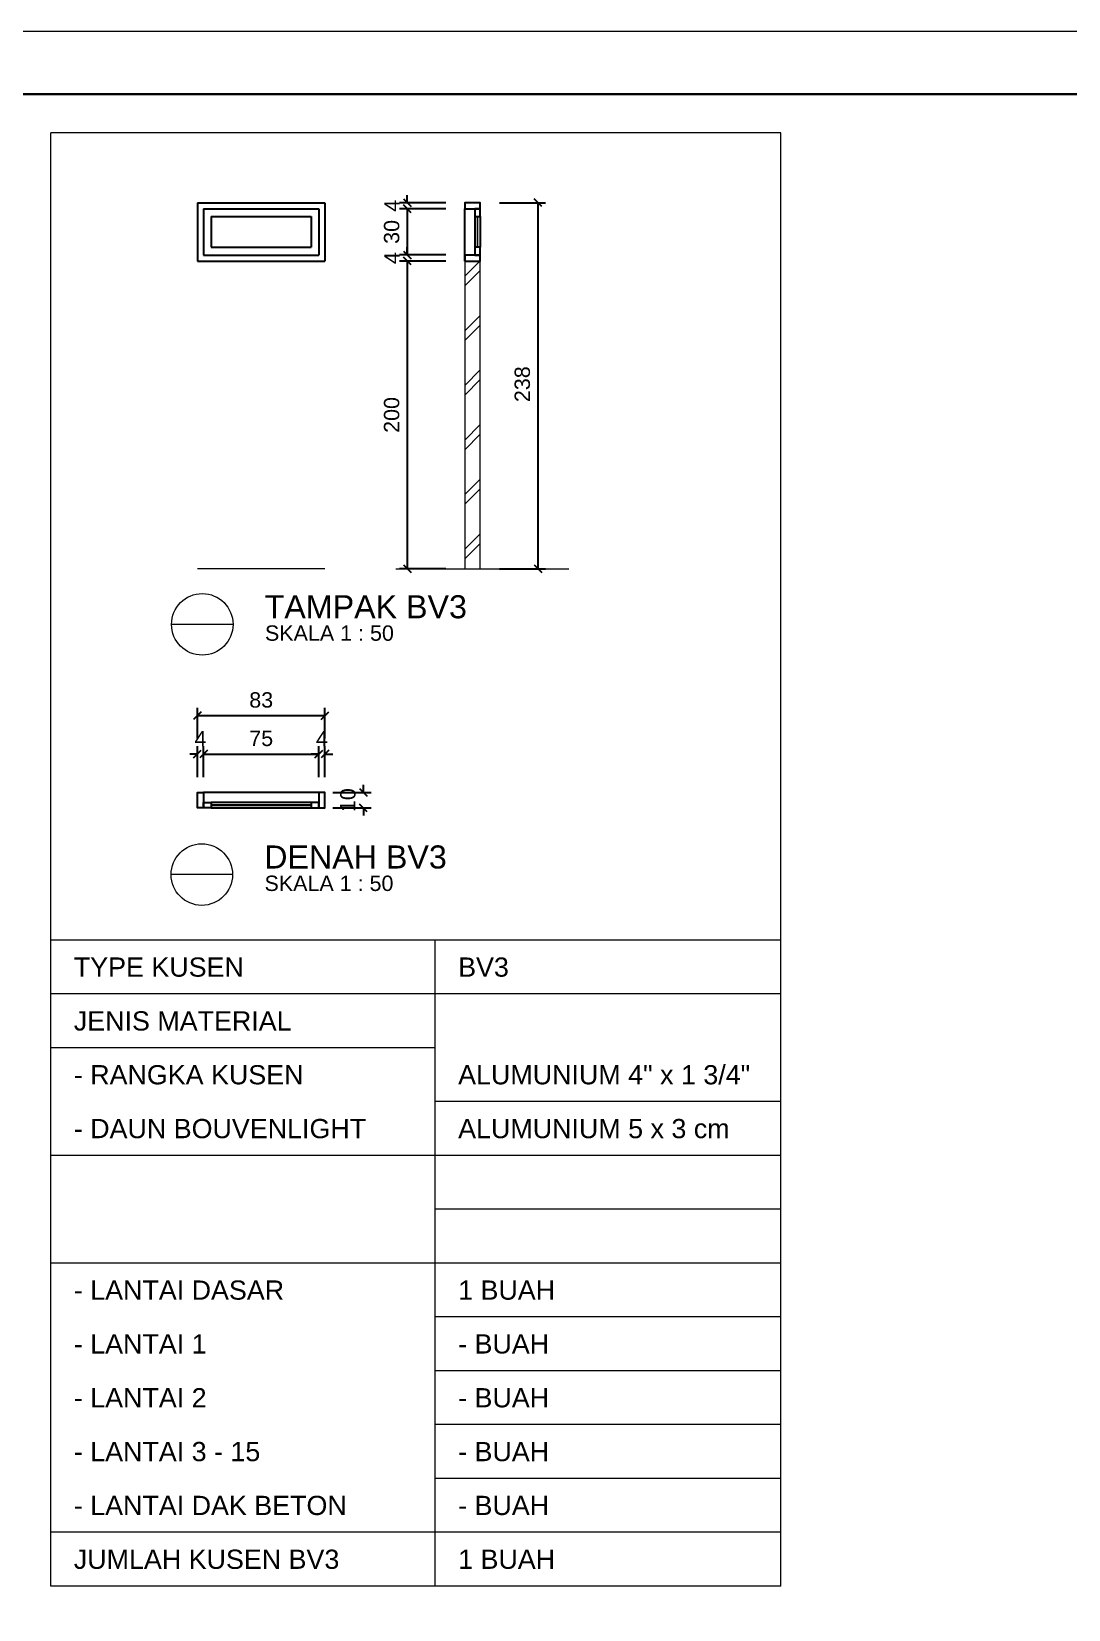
# Model space of a CAD drawing. Header units: millimetres. Extents: x -108 to 351, y -17 to 192.
# Drawn here: x 316.1 to 329.59, y 4.65 to 25.17 of the extents above; entities that cross this region are included whole.
import ezdxf
from ezdxf.enums import TextEntityAlignment as Align

# ---------------------------------------------------------------- set-up
doc = ezdxf.new("R2010")
doc.units = ezdxf.units.MM
doc.layers.get('defpoints').update_dxf_attribs({"color": 1})
for name, color, linetype, lineweight in [('ars', 11, 'Continuous', 0), ('KOP', 7, 'Continuous', 20), ('KOP GARIS', 1, 'Continuous', 30), ('lan', 7, 'Continuous', 15), ('NOT', 7, 'Continuous', 20), ('tem', 5, 'Continuous', 20), ('u', 6, 'Continuous', 20), ('u @ 1', 6, 'Continuous', 20)]:
    doc.layers.add(name, color=color, linetype=linetype, lineweight=lineweight)
doc.layers.add('Kusen', color=30, linetype='Continuous')
doc.styles.get("Standard").update_dxf_attribs({"font": 'arial.ttf'})
doc.dimstyles.new('SK-50', dxfattribs={"dimscale": 0, "dimtxt": 0.2, "dimasz": 0.1, "dimexe": 0.1, "dimexo": 0, "dimgap": 0.1, "dimtad": 1, "dimdec": 0, "dimlfac": 50, "dimzin": 0, "dimdsep": 46, "dimtxsty": 'Standard', "dimblk": 'OBLIQUE', "dimcen": 0.09, "dimclrd": 256, "dimclre": 256, "dimclrt": 256, "dimadec": 0, "dimazin": 0, "dimtfac": 1, "dimtdec": 0, "dimtofl": 0, "dimtmove": 0, "dimatfit": 3, "dimldrblk": 'OBLIQUE', "dimfxl": 0, "dimtolj": 1, "dimtzin": 0, "dimarcsym": 0})

# ---------------------------------------------------------------- blocks, each defined once
blk = doc.blocks.new('KOPA2-TPAK r')
at = {"layer": 'KOP'}
blk.add_lwpolyline([(0, 0), (59.4, 0), (59.4, 42.135), (0, 42.135)], close=True, dxfattribs=at)
at = {"layer": 'KOP GARIS'}
blk.add_lwpolyline([(0.815, 0.815), (58.585, 0.815), (58.585, 41.32), (0.815, 41.32)], close=True, dxfattribs=at)
at = {"layer": 'KOP'}
for p in [(51.864, 6.612), (51.864, 6.212), (51.864, 5.812)]:
    blk.add_attdef('JUDUL', p, '', height=0.25, dxfattribs=at)
for tag, p in [('SKALA', (51.816, 4.913)), ('SKALA', (51.816, 4.602)), ('SKALA', (51.816, 4.312)), ('AR-00', (57.749, 3.195))]:
    blk.add_attdef(tag, text='', height=0.172, dxfattribs=at).set_placement(p, align=Align.MIDDLE_CENTER)
blk = doc.blocks.new('_Oblique')
at = {"color": 0, "linetype": 'ByBlock', "lineweight": -2}
blk.add_line((-0.5, -0.5), (0.5, 0.5), dxfattribs=at)
blk = doc.blocks.new('*D37')
at = {"layer": 'defpoints', "color": 0, "transparency": 16777216}
for p in [(319.842, 15.776), (318.342, 15.476), (319.842, 15.476)]:
    blk.add_point(p, dxfattribs=at)
at = {"layer": 'u', "lineweight": -2, "transparency": 16777216}
for p, q in [((318.342, 15.476), (318.342, 15.876)), ((319.842, 15.476), (319.842, 15.876)), ((318.342, 15.776), (319.842, 15.776))]:
    blk.add_line(p, q, dxfattribs=at)
at = {"layer": 'u', "lineweight": -2, "transparency": 16777216, "xscale": 0.1, "yscale": 0.1, "zscale": 0.1, "rotation": 180}
blk.add_blockref('_Oblique', (318.342, 15.776), dxfattribs=at)
at = {"layer": 'u', "lineweight": -2, "transparency": 16777216, "xscale": 0.1, "yscale": 0.1, "zscale": 0.1}
blk.add_blockref('_Oblique', (319.842, 15.776), dxfattribs=at)
at = {"layer": 'u', "transparency": 16777216, "insert": (319.092, 15.978), "char_height": 0.2, "attachment_point": 5}
blk.add_mtext('\\A1;75', dxfattribs=at)
blk = doc.blocks.new('*D182')
at = {"layer": 'defpoints', "color": 0, "transparency": 16777216}
for p in [(319.922, 15.776), (319.842, 15.476), (319.922, 15.476)]:
    blk.add_point(p, dxfattribs=at)
at = {"layer": 'u', "lineweight": -2, "transparency": 16777216}
for p, q in [((319.842, 15.476), (319.842, 15.876)), ((319.922, 15.476), (319.922, 15.876)), ((319.842, 15.776), (319.742, 15.776)), ((319.922, 15.776), (320.022, 15.776))]:
    blk.add_line(p, q, dxfattribs=at)
at = {"layer": 'u', "lineweight": -2, "transparency": 16777216, "xscale": 0.1, "yscale": 0.1, "zscale": 0.1}
blk.add_blockref('_Oblique', (319.842, 15.776), dxfattribs=at)
at = {"layer": 'u', "lineweight": -2, "transparency": 16777216, "xscale": 0.1, "yscale": 0.1, "zscale": 0.1, "rotation": 180}
blk.add_blockref('_Oblique', (319.922, 15.776), dxfattribs=at)
at = {"layer": 'u', "transparency": 16777216, "insert": (319.882, 15.976), "char_height": 0.2, "attachment_point": 5}
blk.add_mtext('\\A1;4', dxfattribs=at)
blk = doc.blocks.new('*D38')
at = {"layer": 'defpoints', "color": 0, "transparency": 16777216}
for p in [(319.922, 16.276), (318.262, 15.976), (319.922, 15.976)]:
    blk.add_point(p, dxfattribs=at)
at = {"layer": 'u', "lineweight": -2, "transparency": 16777216}
for p, q in [((318.262, 15.976), (318.262, 16.376)), ((318.262, 16.276), (319.922, 16.276)), ((319.922, 15.976), (319.922, 16.376))]:
    blk.add_line(p, q, dxfattribs=at)
at = {"layer": 'u', "lineweight": -2, "transparency": 16777216, "xscale": 0.1, "yscale": 0.1, "zscale": 0.1, "rotation": 180}
blk.add_blockref('_Oblique', (318.262, 16.276), dxfattribs=at)
at = {"layer": 'u', "lineweight": -2, "transparency": 16777216, "xscale": 0.1, "yscale": 0.1, "zscale": 0.1}
blk.add_blockref('_Oblique', (319.922, 16.276), dxfattribs=at)
at = {"layer": 'u', "transparency": 16777216, "insert": (319.092, 16.478), "char_height": 0.2, "attachment_point": 5}
blk.add_mtext('\\A1;83', dxfattribs=at)
blk = doc.blocks.new('*D39')
at = {"layer": 'defpoints', "color": 0, "transparency": 16777216}
for p in [(320.022, 15.276), (320.022, 15.076), (320.422, 15.076)]:
    blk.add_point(p, dxfattribs=at)
at = {"layer": 'u', "lineweight": -2, "transparency": 16777216}
for p, q in [((320.022, 15.276), (320.522, 15.276)), ((320.422, 15.276), (320.422, 15.376)), ((320.022, 15.076), (320.522, 15.076)), ((320.422, 15.076), (320.422, 14.976))]:
    blk.add_line(p, q, dxfattribs=at)
at = {"layer": 'u', "lineweight": -2, "transparency": 16777216, "xscale": 0.1, "yscale": 0.1, "zscale": 0.1}
for p, rotation in [((320.422, 15.276), 270), ((320.422, 15.076), 90)]:
    blk.add_blockref('_Oblique', p, dxfattribs=dict(at, rotation=rotation))
at = {"layer": 'u', "transparency": 16777216, "insert": (320.22, 15.176), "char_height": 0.2, "attachment_point": 5, "rotation": 90}
blk.add_mtext('\\A1;10', dxfattribs=at)
blk = doc.blocks.new('*D183')
at = {"layer": 'defpoints', "color": 0, "transparency": 16777216}
for p in [(318.342, 15.776), (318.262, 15.476), (318.342, 15.476)]:
    blk.add_point(p, dxfattribs=at)
at = {"layer": 'u', "lineweight": -2, "transparency": 16777216}
for p, q in [((318.262, 15.476), (318.262, 15.876)), ((318.342, 15.476), (318.342, 15.876)), ((318.262, 15.776), (318.162, 15.776)), ((318.342, 15.776), (318.442, 15.776))]:
    blk.add_line(p, q, dxfattribs=at)
at = {"layer": 'u', "lineweight": -2, "transparency": 16777216, "xscale": 0.1, "yscale": 0.1, "zscale": 0.1}
blk.add_blockref('_Oblique', (318.262, 15.776), dxfattribs=at)
at = {"layer": 'u', "lineweight": -2, "transparency": 16777216, "xscale": 0.1, "yscale": 0.1, "zscale": 0.1, "rotation": 180}
blk.add_blockref('_Oblique', (318.342, 15.776), dxfattribs=at)
at = {"layer": 'u', "transparency": 16777216, "insert": (318.302, 15.976), "char_height": 0.2, "attachment_point": 5}
blk.add_mtext('\\A1;4', dxfattribs=at)
blk = doc.blocks.new('*D184')
at = {"layer": 'defpoints', "color": 0, "transparency": 16777216}
for p in [(321.492, 22.185), (320.992, 18.185), (321.492, 18.185)]:
    blk.add_point(p, dxfattribs=at)
at = {"layer": 'u', "lineweight": -2, "transparency": 16777216}
for p, q in [((321.492, 22.185), (320.892, 22.185)), ((320.992, 22.185), (320.992, 18.185)), ((321.492, 18.185), (320.892, 18.185))]:
    blk.add_line(p, q, dxfattribs=at)
at = {"layer": 'u', "lineweight": -2, "transparency": 16777216, "xscale": 0.1, "yscale": 0.1, "zscale": 0.1}
for p, rotation in [((320.992, 22.185), 90), ((320.992, 18.185), 270)]:
    blk.add_blockref('_Oblique', p, dxfattribs=dict(at, rotation=rotation))
at = {"layer": 'u', "transparency": 16777216, "insert": (320.79, 20.185), "char_height": 0.2, "attachment_point": 5, "rotation": 90}
blk.add_mtext('\\A1;200', dxfattribs=at)
blk = doc.blocks.new('*D185')
at = {"layer": 'defpoints', "color": 0, "transparency": 16777216}
for p in [(320.992, 22.865), (321.492, 22.945), (321.492, 22.865)]:
    blk.add_point(p, dxfattribs=at)
at = {"layer": 'u', "lineweight": -2, "transparency": 16777216}
for p, q in [((320.992, 22.945), (320.992, 23.045)), ((321.492, 22.945), (320.892, 22.945)), ((321.492, 22.865), (320.892, 22.865)), ((320.992, 22.865), (320.992, 22.765))]:
    blk.add_line(p, q, dxfattribs=at)
at = {"layer": 'u', "lineweight": -2, "transparency": 16777216, "xscale": 0.1, "yscale": 0.1, "zscale": 0.1}
for p, rotation in [((320.992, 22.945), 270), ((320.992, 22.865), 90)]:
    blk.add_blockref('_Oblique', p, dxfattribs=dict(at, rotation=rotation))
at = {"layer": 'u', "transparency": 16777216, "insert": (320.792, 22.905), "char_height": 0.2, "attachment_point": 5, "rotation": 90}
blk.add_mtext('\\A1;4', dxfattribs=at)
blk = doc.blocks.new('*D186')
at = {"layer": 'defpoints', "color": 0, "transparency": 16777216}
for p in [(322.192, 22.945), (322.192, 18.185), (322.692, 18.185)]:
    blk.add_point(p, dxfattribs=at)
at = {"layer": 'u', "lineweight": -2, "transparency": 16777216}
for p, q in [((322.192, 22.945), (322.792, 22.945)), ((322.692, 22.945), (322.692, 18.185)), ((322.192, 18.185), (322.792, 18.185))]:
    blk.add_line(p, q, dxfattribs=at)
at = {"layer": 'u', "lineweight": -2, "transparency": 16777216, "xscale": 0.1, "yscale": 0.1, "zscale": 0.1}
for p, rotation in [((322.692, 22.945), 90), ((322.692, 18.185), 270)]:
    blk.add_blockref('_Oblique', p, dxfattribs=dict(at, rotation=rotation))
at = {"layer": 'u', "transparency": 16777216, "insert": (322.49, 20.585), "char_height": 0.2, "attachment_point": 5, "rotation": 90}
blk.add_mtext('\\A1;238', dxfattribs=at)
blk = doc.blocks.new('*D187')
at = {"layer": 'defpoints', "color": 0, "transparency": 16777216}
for p in [(320.992, 22.185), (321.492, 22.265), (321.492, 22.185)]:
    blk.add_point(p, dxfattribs=at)
at = {"layer": 'u', "lineweight": -2, "transparency": 16777216}
for p, q in [((320.992, 22.265), (320.992, 22.365)), ((321.492, 22.265), (320.892, 22.265)), ((321.492, 22.185), (320.892, 22.185)), ((320.992, 22.185), (320.992, 22.085))]:
    blk.add_line(p, q, dxfattribs=at)
at = {"layer": 'u', "lineweight": -2, "transparency": 16777216, "xscale": 0.1, "yscale": 0.1, "zscale": 0.1}
for p, rotation in [((320.992, 22.265), 270), ((320.992, 22.185), 90)]:
    blk.add_blockref('_Oblique', p, dxfattribs=dict(at, rotation=rotation))
at = {"layer": 'u', "transparency": 16777216, "insert": (320.792, 22.225), "char_height": 0.2, "attachment_point": 5, "rotation": 90}
blk.add_mtext('\\A1;4', dxfattribs=at)
blk = doc.blocks.new('*D188')
at = {"layer": 'defpoints', "color": 0, "transparency": 16777216}
for p in [(321.492, 22.865), (320.992, 22.265), (321.492, 22.265)]:
    blk.add_point(p, dxfattribs=at)
at = {"layer": 'u', "lineweight": -2, "transparency": 16777216}
for p, q in [((321.492, 22.865), (320.892, 22.865)), ((320.992, 22.865), (320.992, 22.265)), ((321.492, 22.265), (320.892, 22.265))]:
    blk.add_line(p, q, dxfattribs=at)
at = {"layer": 'u', "lineweight": -2, "transparency": 16777216, "xscale": 0.1, "yscale": 0.1, "zscale": 0.1}
for p, rotation in [((320.992, 22.865), 90), ((320.992, 22.265), 270)]:
    blk.add_blockref('_Oblique', p, dxfattribs=dict(at, rotation=rotation))
at = {"layer": 'u', "transparency": 16777216, "insert": (320.79, 22.565), "char_height": 0.2, "attachment_point": 5, "rotation": 90}
blk.add_mtext('\\A1;30', dxfattribs=at)
blk = doc.blocks.new('Ndtpd')
blk.add_line((0.747, 0), (-0.747, 0))
blk.add_circle((0, 0), 0.747)
at = {"flags": 4}
for tag, height, p in [('NO', 0.5, (0, 0.148)), ('NOLBR', 0.3, (0, -0.398))]:
    blk.add_attdef(tag, text='', height=height, dxfattribs=at).set_placement(p, align=Align.CENTER)
for tag, p, height in [('NDTPD', (1.516, 0.148), 0.5), ('SKALA', (1.523, -0.398), 0.3)]:
    blk.add_attdef(tag, p, '', height=height, dxfattribs=at)

msp = doc.modelspace()

# ---------------------------------------------------------------- hatches: boundary and pattern name
at = {"layer": 'ars'}
h = msp.add_hatch(dxfattribs=at)
h.set_pattern_fill('TEMBOK', color=256, scale=0.502197)
h.set_pattern_definition([(225, (332.0849, 111.04327), (0.355107, -0.355107), []), (225, (331.95935, 111.04327), (0.355107, -0.355107), [])])
h.paths.add_polyline_path([(321.9402, 18.18454), (321.9402, 22.18454), (321.73932, 22.18454), (321.73932, 18.18454)])

# ---------------------------------------------------------------- linework, layer by layer
for points in [[(321.91196, 22.36454), (321.91196, 22.76454), (321.90196, 22.76454), (321.90196, 22.36454)], [(319.7418, 15.11581), (318.4418, 15.11581), (318.4418, 15.10581), (319.7418, 15.10581)]]:
    msp.add_lwpolyline(points, dxfattribs=at)
at = {"layer": 'Kusen', "linetype": 'ByBlock'}
for p, q in [((318.2618, 22.94454), (318.2618, 22.18454)), ((318.2618, 22.94454), (319.9218, 22.94454)), ((318.3418, 22.86454), (318.3418, 22.26454)), ((318.3418, 22.86454), (319.8418, 22.86454)), ((319.8418, 22.86454), (319.8418, 22.26454)), ((319.9218, 22.94454), (319.9218, 22.18454)), ((318.4418, 22.76454), (318.4418, 22.36454)), ((318.4418, 22.76454), (319.7418, 22.76454)), ((319.7418, 22.76454), (319.7418, 22.36454)), ((318.4418, 22.36454), (319.7418, 22.36454)), ((318.2618, 22.18454), (319.9218, 22.18454)), ((318.3418, 22.26454), (319.8418, 22.26454))]:
    msp.add_line(p, q, dxfattribs=at)
at = {"layer": 'Kusen'}
for p, q in [((321.74196, 22.18454), (321.74196, 22.86454)), ((321.87196, 22.76454), (321.87196, 22.36454)), ((321.94196, 22.76454), (321.94196, 22.36454)), ((319.8418, 15.27581), (318.3418, 15.27581)), ((319.7418, 15.14581), (318.4418, 15.14581)), ((318.4418, 15.07581), (319.7418, 15.07581))]:
    msp.add_line(p, q, dxfattribs=at)
for points in [[(321.74196, 22.86454), (321.94196, 22.86454), (321.94196, 22.94454), (321.74196, 22.94454)], [(321.87196, 22.76454), (321.94196, 22.76454), (321.94196, 22.86454), (321.87196, 22.86454)], [(321.87196, 22.26454), (321.94196, 22.26454), (321.94196, 22.36454), (321.87196, 22.36454)], [(321.74196, 22.18454), (321.94196, 22.18454), (321.94196, 22.26454), (321.74196, 22.26454)], [(318.3418, 15.07581), (318.2618, 15.07581), (318.2618, 15.27581), (318.3418, 15.27581)], [(318.3418, 15.07581), (318.2618, 15.07581), (318.2618, 15.27581), (318.3418, 15.27581)], [(319.8418, 15.07581), (319.9218, 15.07581), (319.9218, 15.27581), (319.8418, 15.27581)], [(318.3418, 15.07581), (318.3418, 15.14581), (318.4418, 15.14581), (318.4418, 15.07581)], [(319.8418, 15.07581), (319.8418, 15.14581), (319.7418, 15.14581), (319.7418, 15.07581)]]:
    msp.add_lwpolyline(points, close=True, dxfattribs=at)
at = {"layer": 'lan'}
for p, q in [((316.35435, 4.95552), (316.35435, 23.85552)), ((325.85435, 23.85552), (316.35435, 23.85552)), ((325.85435, 4.95552), (325.85435, 23.85552)), ((320.84196, 18.18454), (323.09603, 18.18454)), ((325.85435, 13.35552), (316.35435, 13.35552)), ((321.35435, 4.95552), (321.35435, 13.35552)), ((325.85435, 12.65552), (316.35435, 12.65552)), ((321.35435, 11.95552), (316.35435, 11.95552)), ((325.85435, 11.25552), (321.35435, 11.25552)), ((325.85435, 10.55552), (316.35435, 10.55552)), ((325.85435, 9.85552), (321.35435, 9.85552)), ((325.85435, 9.15552), (316.35435, 9.15552)), ((325.85435, 8.45552), (321.35435, 8.45552)), ((325.85435, 7.75552), (321.35435, 7.75552)), ((325.85435, 7.05552), (321.35435, 7.05552)), ((325.85435, 6.35552), (321.35435, 6.35552)), ((325.85435, 5.65552), (316.35435, 5.65552)), ((325.85435, 4.95552), (316.35435, 4.95552))]:
    msp.add_line(p, q, dxfattribs=at)
at = {"layer": 'lan', "linetype": 'Continuous', "ltscale": 2}
msp.add_line((319.9218, 18.18454), (318.2618, 18.18454), dxfattribs=at)
at = {"layer": 'tem'}
for p, q in [((321.74108, 22.18454), (321.74108, 18.18454)), ((321.94196, 22.18454), (321.74108, 22.18454)), ((321.94196, 18.18454), (321.94196, 22.18454))]:
    msp.add_line(p, q, dxfattribs=at)

# ---------------------------------------------------------------- block references
at = {"layer": 'KOP'}
msp.add_blockref('KOPA2-TPAK r', (292.03958, -16.96472), dxfattribs=at)
at = {"layer": 'NOT'}
ref = msp.add_blockref('Ndtpd', (318.32549, 17.46193), dxfattribs=dict(at, xscale=0.5354752342704153, yscale=0.5354752342704153, zscale=0.5354752342704153))
ref.add_attrib('NDTPD', 'TAMPAK BV3', (319.13728, 17.54095), dxfattribs={"layer": '0', "height": 0.3, "flags": 4})
ref.add_attrib('SKALA', 'SKALA 1 : 50', (319.14114, 17.24862), dxfattribs={"layer": '0', "height": 0.2, "flags": 4})
ref = msp.add_blockref('Ndtpd', (318.31946, 14.20832), dxfattribs=dict(at, xscale=0.5354752342704153, yscale=0.5354752342704153, zscale=0.5354752342704153))
ref.add_attrib('NDTPD', 'DENAH BV3', (319.13125, 14.28734), dxfattribs={"layer": '0', "height": 0.3, "flags": 4})
ref.add_attrib('SKALA', 'SKALA 1 : 50', (319.13512, 13.995), dxfattribs={"layer": '0', "height": 0.2, "flags": 4})

# ---------------------------------------------------------------- texts
for s, p in [('TYPE KUSEN', (316.65435, 12.88052)), ('BV3', (321.65435, 12.88052)), ('JENIS MATERIAL', (316.65435, 12.18052)), ('- RANGKA KUSEN', (316.65435, 11.48052)), ('ALUMUNIUM 4" x 1 3/4"', (321.65435, 11.48052)), ('- DAUN BOUVENLIGHT', (316.65435, 10.78052)), ('ALUMUNIUM 5 x 3 cm', (321.65435, 10.78052)), ('- LANTAI DASAR', (316.65435, 8.68052)), ('1 BUAH', (321.65435, 8.68052)), ('- LANTAI 1', (316.65435, 7.98052)), ('- BUAH', (321.65435, 7.98052)), ('- LANTAI 2', (316.65435, 7.28052)), ('- BUAH', (321.65435, 7.28052)), ('- LANTAI 3 - 15', (316.65435, 6.58052)), ('- BUAH', (321.65435, 6.58052)), ('- LANTAI DAK BETON', (316.65435, 5.88052)), ('- BUAH', (321.65435, 5.88052)), ('JUMLAH KUSEN BV3', (316.65435, 5.18052)), ('1 BUAH', (321.65435, 5.18052))]:
    msp.add_text(s, height=0.25, dxfattribs=at).set_placement(p)

# ---------------------------------------------------------------- dimensions: what is measured, and where the dimension line sits
at = {"layer": 'u'}
for base, p1, p2, picture, middle in [((319.9218, 16.27581), (318.2618, 15.97581), (319.9218, 15.97581), '*D38', (319.0918, 16.27581)), ((319.8418, 15.77581), (318.3418, 15.47581), (319.8418, 15.47581), '*D37', (319.0918, 15.77581))]:
    dim = msp.add_linear_dim(base=base, p1=p1, p2=p2, dimstyle='SK-50', override={"dimscale": 1, "dimtxt": 0.2}, dxfattribs=at)
    dim.commit()
    dim.dimension.update_dxf_attribs({"geometry": picture, "text_midpoint": middle, "dimtype": 160})
dim = msp.add_linear_dim(base=(320.4218, 15.07581), p1=(320.0218, 15.27581), p2=(320.0218, 15.07581), angle=270, dimstyle='SK-50', override={"dimscale": 1, "dimtxt": 0.2}, dxfattribs=at)
dim.commit()
dim.dimension.update_dxf_attribs({"geometry": '*D39', "text_midpoint": (320.4218, 15.17581), "dimtype": 160})
at = {"layer": 'u @ 1'}
for base, p1, p2, picture, middle in [((320.99196, 22.86454), (321.49196, 22.94454), (321.49196, 22.86454), '*D185', (320.99196, 22.90454)), ((322.69196, 18.18454), (322.19196, 22.94454), (322.19196, 18.18454), '*D186', (322.69196, 20.58454)), ((320.99196, 22.26454), (321.49196, 22.86454), (321.49196, 22.26454), '*D188', (320.99196, 22.56454)), ((320.99196, 22.18454), (321.49196, 22.26454), (321.49196, 22.18454), '*D187', (320.99196, 22.22454)), ((320.99196, 18.18454), (321.49196, 22.18454), (321.49196, 18.18454), '*D184', (320.99196, 20.18454))]:
    dim = msp.add_linear_dim(base=base, p1=p1, p2=p2, angle=270, dimstyle='SK-50', override={"dimscale": 1, "dimtxt": 0.2, "dimtix": 0, "dimtofl": 0, "dimtmove": 0, "dimatfit": 3}, dxfattribs=at)
    dim.commit()
    dim.dimension.update_dxf_attribs({"geometry": picture, "text_midpoint": middle, "dimtype": 128})
for base, p1, p2, picture, middle in [((318.3418, 15.77581), (318.2618, 15.47581), (318.3418, 15.47581), '*D183', (318.3018, 15.77581)), ((319.9218, 15.77581), (319.8418, 15.47581), (319.9218, 15.47581), '*D182', (319.8818, 15.77581))]:
    dim = msp.add_linear_dim(base=base, p1=p1, p2=p2, dimstyle='SK-50', override={"dimscale": 1, "dimtxt": 0.2, "dimtix": 0, "dimtofl": 0, "dimtmove": 0, "dimatfit": 3}, dxfattribs=at)
    dim.commit()
    dim.dimension.update_dxf_attribs({"geometry": picture, "text_midpoint": middle, "dimtype": 128})

doc.saveas('drawing.dxf')
